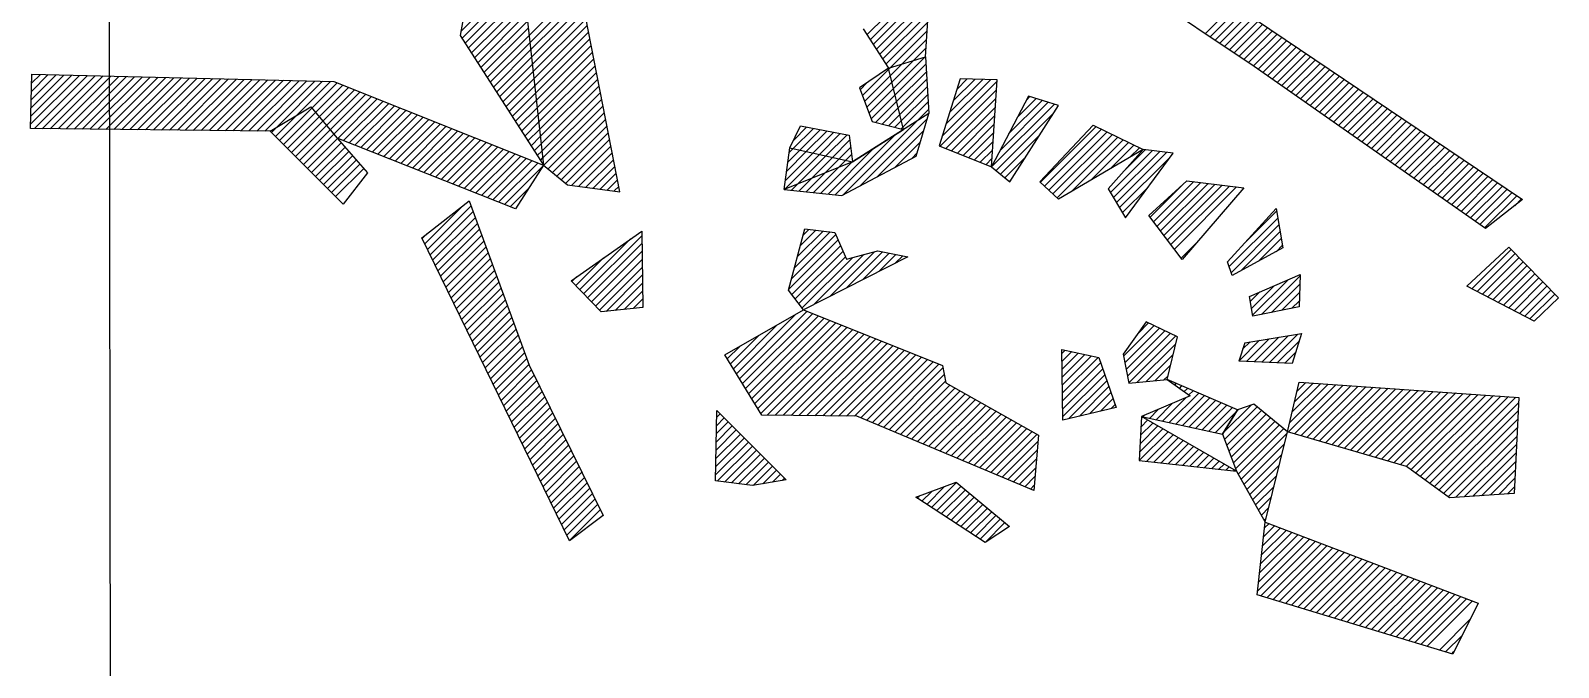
# Model space of a CAD drawing. Header units: metres. Extents: x -1.9 to -0.57, y -19.7 to -15.89.
# Drawn here: x -1.895 to -1.223, y -17.405 to -17.124 of the extents above; entities that cross this region are included whole.
import ezdxf

# ---------------------------------------------------------------- set-up
doc = ezdxf.new("R2010")
doc.units = ezdxf.units.M
doc.header["$LTSCALE"] = 25
doc.header["$MEASUREMENT"] = 0
doc.linetypes.add('STRICHPUNKTX2', pattern=[2, 1, -0.5, 0, -0.5])
doc.layers.get('0').update_dxf_attribs({"linetype": 'CONTINUOUS'})
for name, color, linetype in [('GRABUNGSGRENZE', 3, 'STRICHPUNKTX2'), ('KNOCHEN', 2, 'CONTINUOUS'), ('KNOCHENSCHRAFF', 2, 'CONTINUOUS')]:
    doc.layers.add(name, color=color, linetype=linetype)

# ---------------------------------------------------------------- blocks, each defined once
blk = doc.blocks.new('*X4')
at = {"color": 0}
for p, q in [((-126.084, -1723.792), (-124.353, -1722.06)), ((-125.852, -1723.913), (-124.178, -1722.239)), ((-125.619, -1724.034), (-124.004, -1722.418)), ((-125.386, -1724.154), (-123.829, -1722.597)), ((-125.153, -1724.275), (-123.654, -1722.776)), ((-124.92, -1724.396), (-123.48, -1722.955)), ((-124.688, -1724.517), (-123.305, -1723.134)), ((-124.455, -1724.637), (-123.131, -1723.313)), ((-124.222, -1724.758), (-122.956, -1723.492)), ((-123.989, -1724.879), (-122.782, -1723.671)), ((-123.756, -1725), (-122.607, -1723.85)), ((-123.524, -1725.12), (-122.433, -1724.029)), ((-134.167, -1730.107), (-132.077, -1728.018)), ((-134.111, -1729.697), (-132.408, -1727.995)), ((-134.003, -1729.236), (-132.739, -1727.972)), ((-133.895, -1728.775), (-133.069, -1727.949)), ((-133.894, -1730.187), (-131.747, -1728.04)), ((-133.787, -1728.313), (-133.4, -1727.926)), ((-133.62, -1730.267), (-131.416, -1728.063)), ((-133.347, -1730.347), (-131.086, -1728.086)), ((-133.073, -1730.427), (-130.755, -1728.109)), ((-132.8, -1730.507), (-130.425, -1728.132)), ((-132.526, -1730.587), (-130.094, -1728.155)), ((-132.253, -1730.667), (-129.764, -1728.178)), ((-131.979, -1730.747), (-129.433, -1728.201)), ((-131.705, -1730.827), (-129.102, -1728.224)), ((-131.432, -1730.907), (-128.772, -1728.247)), ((-131.158, -1730.987), (-128.441, -1728.27)), ((-130.885, -1731.067), (-128.111, -1728.293)), ((-130.611, -1731.147), (-127.78, -1728.316)), ((-130.338, -1731.227), (-127.45, -1728.339)), ((-130.064, -1731.307), (-127.119, -1728.362)), ((-129.791, -1731.387), (-126.788, -1728.385)), ((-137.018, -1730.13), (-135.803, -1728.915)), ((-136.969, -1730.435), (-135.531, -1728.996)), ((-129.517, -1731.467), (-126.458, -1728.408)), ((-129.244, -1731.547), (-126.127, -1728.431)), ((-128.97, -1731.627), (-125.797, -1728.454)), ((-128.762, -1731.773), (-125.466, -1728.477)), ((-128.558, -1731.923), (-125.136, -1728.5)), ((-128.354, -1732.072), (-124.805, -1728.523)), ((-128.15, -1732.221), (-124.475, -1728.546)), ((-127.945, -1732.371), (-124.144, -1728.569)), ((-127.741, -1732.52), (-124.018, -1728.797)), ((-136.873, -1730.692), (-135.338, -1729.156)), ((-136.777, -1730.949), (-135.144, -1729.317)), ((-136.681, -1731.207), (-134.951, -1729.477)), ((-136.585, -1731.464), (-134.758, -1729.637)), ((-136.44, -1729.198), (-136.352, -1729.11)), ((-127.537, -1732.669), (-124.037, -1729.169)), ((-127.333, -1732.819), (-124.055, -1729.541)), ((-136.489, -1731.721), (-134.565, -1729.798)), ((-136.374, -1731.96), (-134.371, -1729.958)), ((-136.246, -1732.186), (-134.22, -1730.16)), ((-127.129, -1732.968), (-124.073, -1729.913)), ((-126.798, -1732.991), (-124.092, -1730.285)), ((-136.118, -1732.412), (-134.334, -1730.628)), ((-126.418, -1732.964), (-124.11, -1730.657)), ((-126.037, -1732.938), (-124.128, -1731.028)), ((-135.99, -1732.637), (-134.449, -1731.096)), ((-135.862, -1732.863), (-134.563, -1731.564)), ((-125.657, -1732.911), (-124.147, -1731.4)), ((-135.734, -1733.089), (-134.678, -1732.032)), ((-125.277, -1732.884), (-124.165, -1731.772)), ((-124.896, -1732.857), (-124.183, -1732.144)), ((-135.606, -1733.314), (-134.793, -1732.5)), ((-135.479, -1733.54), (-134.907, -1732.969)), ((-124.516, -1732.831), (-124.202, -1732.516)), ((-135.351, -1733.766), (-135.022, -1733.437)), ((-135.34, -1735.523), (-134.245, -1734.427)), ((-135.295, -1735.124), (-134.501, -1734.33)), ((-135.251, -1734.726), (-134.757, -1734.232)), ((-135.223, -1733.991), (-135.136, -1733.905)), ((-135.206, -1734.328), (-135.012, -1734.134)), ((-135.519, -1737.116), (-133.221, -1734.818)), ((-135.474, -1736.717), (-133.477, -1734.72)), ((-135.429, -1736.319), (-133.733, -1734.623)), ((-135.385, -1735.921), (-133.989, -1734.525)), ((-135.38, -1737.33), (-132.965, -1734.916)), ((-135.109, -1737.413), (-132.71, -1735.014)), ((-134.837, -1737.495), (-132.454, -1735.111)), ((-134.566, -1737.577), (-132.198, -1735.209)), ((-134.295, -1737.659), (-131.942, -1735.307)), ((-134.023, -1737.741), (-131.686, -1735.404)), ((-133.752, -1737.824), (-131.43, -1735.502)), ((-133.481, -1737.906), (-131.174, -1735.6)), ((-133.209, -1737.988), (-130.918, -1735.697)), ((-132.938, -1738.07), (-130.663, -1735.795)), ((-132.667, -1738.153), (-130.407, -1735.893)), ((-132.395, -1738.235), (-130.151, -1735.99)), ((-132.124, -1738.317), (-129.895, -1736.088)), ((-131.853, -1738.399), (-129.639, -1736.186)), ((-131.581, -1738.481), (-129.383, -1736.283)), ((-131.31, -1738.564), (-129.127, -1736.381)), ((-131.039, -1738.646), (-128.871, -1736.479)), ((-130.767, -1738.728), (-128.615, -1736.576)), ((-130.496, -1738.81), (-128.36, -1736.674)), ((-130.225, -1738.892), (-128.104, -1736.772)), ((-129.953, -1738.975), (-127.848, -1736.869)), ((-129.682, -1739.057), (-127.592, -1736.967)), ((-129.411, -1739.139), (-127.336, -1737.065)), ((-129.139, -1739.221), (-127.08, -1737.162)), ((-128.868, -1739.304), (-126.824, -1737.26)), ((-128.597, -1739.386), (-126.568, -1737.358)), ((-128.325, -1739.468), (-126.313, -1737.455)), ((-128.054, -1739.55), (-126.057, -1737.553)), ((-127.511, -1739.715), (-126.159, -1738.362)), ((-127.24, -1739.797), (-126.514, -1739.071)), ((-126.968, -1739.879), (-126.87, -1739.78))]:
    blk.add_line(p, q, dxfattribs=at)
blk = doc.blocks.new('*X5')
at = {"color": 0}
for p, q in [((-167.598, -1712.627), (-165.377, -1710.405)), ((-167.563, -1712.945), (-165.32, -1710.701)), ((-167.528, -1713.263), (-165.262, -1710.997)), ((-167.493, -1713.582), (-165.204, -1711.293)), ((-167.458, -1713.9), (-165.147, -1711.589)), ((-167.423, -1714.219), (-165.089, -1711.885)), ((-167.387, -1714.537), (-165.032, -1712.181)), ((-167.352, -1714.855), (-164.974, -1712.477)), ((-167.317, -1715.174), (-164.916, -1712.773)), ((-167.282, -1715.492), (-164.859, -1713.069)), ((-167.247, -1715.811), (-164.801, -1713.365)), ((-167.212, -1716.129), (-164.744, -1713.661)), ((-167.177, -1716.447), (-164.686, -1713.957)), ((-167.141, -1716.766), (-164.628, -1714.253)), ((-189.544, -1716.541), (-187.388, -1714.385)), ((-189.536, -1716.18), (-187.733, -1714.377)), ((-189.528, -1715.818), (-188.078, -1714.368)), ((-189.52, -1715.456), (-188.424, -1714.36)), ((-189.512, -1715.095), (-188.769, -1714.352)), ((-189.504, -1714.733), (-189.114, -1714.343)), ((-189.496, -1714.371), (-189.459, -1714.335)), ((-189.381, -1716.732), (-187.043, -1714.393)), ((-189.031, -1716.736), (-186.697, -1714.402)), ((-188.682, -1716.739), (-186.352, -1714.41)), ((-188.332, -1716.743), (-186.007, -1714.418)), ((-187.982, -1716.747), (-185.662, -1714.427)), ((-187.632, -1716.751), (-185.317, -1714.435)), ((-187.282, -1716.754), (-184.971, -1714.443)), ((-186.933, -1716.758), (-184.626, -1714.452)), ((-186.583, -1716.762), (-184.281, -1714.46)), ((-186.233, -1716.766), (-183.936, -1714.468)), ((-185.883, -1716.769), (-183.59, -1714.477)), ((-185.534, -1716.773), (-183.245, -1714.485)), ((-185.184, -1716.777), (-182.9, -1714.493)), ((-184.834, -1716.781), (-182.555, -1714.502)), ((-184.484, -1716.785), (-182.209, -1714.51)), ((-184.134, -1716.788), (-181.864, -1714.518)), ((-183.785, -1716.792), (-181.519, -1714.526)), ((-183.435, -1716.796), (-181.174, -1714.535)), ((-183.085, -1716.8), (-180.829, -1714.543)), ((-182.735, -1716.803), (-180.483, -1714.551)), ((-182.385, -1716.807), (-180.138, -1714.56)), ((-182.036, -1716.811), (-179.793, -1714.568)), ((-181.686, -1716.815), (-179.448, -1714.576)), ((-181.336, -1716.819), (-179.102, -1714.585)), ((-180.986, -1716.822), (-178.757, -1714.593)), ((-180.637, -1716.826), (-178.412, -1714.601)), ((-180.287, -1716.83), (-178.067, -1714.61)), ((-179.937, -1716.834), (-177.721, -1714.618)), ((-179.587, -1716.837), (-177.376, -1714.626)), ((-179.237, -1716.841), (-177.031, -1714.635)), ((-178.722, -1716.68), (-176.686, -1714.643)), ((-177.842, -1716.153), (-176.341, -1714.651)), ((-177.165, -1715.83), (-176.048, -1714.712)), ((-177.003, -1716.021), (-175.795, -1714.813)), ((-176.84, -1716.212), (-175.542, -1714.914)), ((-167.106, -1717.084), (-164.571, -1714.549)), ((-167.071, -1717.403), (-164.513, -1714.845)), ((-149.398, -1717.054), (-146.985, -1714.641)), ((-149.238, -1716.54), (-147.274, -1714.576)), ((-149.078, -1716.027), (-147.617, -1714.565)), ((-148.918, -1715.513), (-147.959, -1714.554)), ((-148.758, -1715), (-148.302, -1714.543)), ((-176.678, -1716.403), (-175.29, -1715.015)), ((-176.515, -1716.594), (-175.037, -1715.115)), ((-176.353, -1716.785), (-174.784, -1715.216)), ((-176.191, -1716.976), (-174.531, -1715.317)), ((-176.021, -1717.161), (-174.279, -1715.418)), ((-175.768, -1717.261), (-174.026, -1715.519)), ((-167.036, -1717.721), (-164.456, -1715.141)), ((-167.001, -1718.04), (-164.398, -1715.437)), ((-149.495, -1717.504), (-147.011, -1715.02)), ((-149.242, -1717.605), (-147.037, -1715.4)), ((-146.874, -1717.712), (-144.733, -1715.571)), ((-146.482, -1716.966), (-145.003, -1715.487)), ((-146.09, -1716.22), (-145.273, -1715.404)), ((-145.697, -1715.474), (-145.543, -1715.32)), ((-175.515, -1717.362), (-173.773, -1715.62)), ((-175.262, -1717.462), (-173.521, -1715.72)), ((-175.009, -1717.563), (-173.268, -1715.821)), ((-174.756, -1717.663), (-173.015, -1715.922)), ((-174.503, -1717.764), (-172.762, -1716.023)), ((-174.25, -1717.864), (-172.51, -1716.124)), ((-173.997, -1717.965), (-172.257, -1716.225)), ((-166.954, -1718.347), (-164.34, -1715.733)), ((-166.759, -1718.505), (-164.283, -1716.029)), ((-148.99, -1717.707), (-147.062, -1715.779)), ((-148.738, -1717.808), (-147.088, -1716.158)), ((-147.228, -1718.419), (-144.463, -1715.654)), ((-147.033, -1718.578), (-144.485, -1716.03)), ((-173.744, -1718.065), (-172.004, -1716.326)), ((-173.491, -1718.166), (-171.752, -1716.426)), ((-173.238, -1718.267), (-171.499, -1716.527)), ((-172.985, -1718.367), (-171.246, -1716.628)), ((-172.732, -1718.468), (-170.994, -1716.729)), ((-172.479, -1718.568), (-170.741, -1716.83)), ((-172.226, -1718.669), (-170.488, -1716.931)), ((-166.564, -1718.663), (-164.225, -1716.325)), ((-166.369, -1718.822), (-164.168, -1716.621)), ((-166.174, -1718.98), (-164.11, -1716.917)), ((-148.486, -1717.909), (-147.114, -1716.537)), ((-148.233, -1718.01), (-147.14, -1716.917)), ((-145.077, -1719.096), (-142.623, -1716.642)), ((-144.894, -1719.268), (-142.385, -1716.759)), ((-144.712, -1719.439), (-142.148, -1716.875)), ((-171.973, -1718.769), (-170.235, -1717.032)), ((-171.72, -1718.87), (-169.983, -1717.132)), ((-171.467, -1718.97), (-169.73, -1717.233)), ((-171.214, -1719.071), (-169.477, -1717.334)), ((-170.961, -1719.171), (-169.225, -1717.435)), ((-170.708, -1719.272), (-168.972, -1717.536)), ((-165.978, -1719.139), (-164.052, -1717.213)), ((-165.714, -1719.228), (-163.995, -1717.508)), ((-147.981, -1718.112), (-147.165, -1717.296)), ((-146.838, -1718.737), (-145.108, -1717.006)), ((-144.53, -1719.61), (-141.911, -1716.991)), ((-144.347, -1719.781), (-141.673, -1717.107)), ((-143.718, -1719.506), (-141.436, -1717.223)), ((-142.861, -1719.002), (-141.199, -1717.34)), ((-142.004, -1718.499), (-140.961, -1717.456)), ((-141.147, -1717.995), (-140.724, -1717.572)), ((-170.455, -1719.373), (-168.719, -1717.637)), ((-170.202, -1719.473), (-168.467, -1717.738)), ((-169.949, -1719.574), (-168.214, -1717.838)), ((-169.696, -1719.674), (-167.961, -1717.939)), ((-169.443, -1719.775), (-167.708, -1718.04)), ((-169.19, -1719.875), (-167.456, -1718.141)), ((-168.937, -1719.976), (-167.203, -1718.242)), ((-165.403, -1719.27), (-163.937, -1717.804)), ((-165.091, -1719.312), (-163.88, -1718.1)), ((-147.729, -1718.213), (-147.191, -1717.675)), ((-147.476, -1718.314), (-147.217, -1718.054)), ((-146.643, -1718.895), (-145.731, -1717.983)), ((-141.994, -1719.549), (-140.145, -1717.7)), ((-141.862, -1719.77), (-139.828, -1717.737)), ((-141.729, -1719.991), (-139.512, -1717.774)), ((-141.597, -1720.213), (-139.366, -1717.982)), ((-141.421, -1718.623), (-140.462, -1717.663)), ((-168.684, -1720.076), (-167.011, -1718.403)), ((-164.78, -1719.354), (-163.822, -1718.396)), ((-164.468, -1719.396), (-163.765, -1718.692)), ((-146.448, -1719.054), (-146.354, -1718.959)), ((-168.431, -1720.177), (-167.621, -1719.367)), ((-164.156, -1719.438), (-163.707, -1718.988)), ((-163.845, -1719.48), (-163.649, -1719.284)), ((-141.464, -1720.434), (-140.341, -1719.311)), ((-140.251, -1720.635), (-138.839, -1719.222)), ((-140.099, -1720.836), (-138.33, -1719.067)), ((-139.946, -1721.036), (-138.015, -1719.106)), ((-139.793, -1721.237), (-137.7, -1719.144)), ((-139.64, -1721.438), (-137.386, -1719.183)), ((-139.487, -1721.639), (-137.071, -1719.222)), ((-139.334, -1721.839), (-136.756, -1719.261)), ((-139.182, -1722.04), (-136.442, -1719.3)), ((-172.191, -1721.815), (-170.482, -1720.107)), ((-172.075, -1722.053), (-170.153, -1720.131)), ((-171.959, -1722.291), (-170.058, -1720.39)), ((-171.843, -1722.528), (-169.963, -1720.649)), ((-171.727, -1722.766), (-169.869, -1720.908)), ((-141.332, -1720.655), (-141.316, -1720.639)), ((-136.775, -1722.816), (-134.63, -1720.671)), ((-136.687, -1723.081), (-134.578, -1720.972)), ((-136.127, -1721.814), (-134.683, -1720.37)), ((-172.306, -1721.577), (-172.08, -1721.351)), ((-171.611, -1723.004), (-169.774, -1721.167)), ((-171.496, -1723.241), (-169.68, -1721.426)), ((-136.251, -1722.999), (-134.525, -1721.273)), ((-135.476, -1722.577), (-134.472, -1721.573)), ((-171.38, -1723.479), (-169.585, -1721.685)), ((-171.264, -1723.717), (-169.491, -1721.944)), ((-171.148, -1723.955), (-169.396, -1722.203)), ((-138.876, -1722.442), (-138.26, -1721.826)), ((-134.701, -1722.155), (-134.42, -1721.874)), ((-171.032, -1724.192), (-169.302, -1722.462)), ((-170.917, -1724.43), (-169.207, -1722.721)), ((-170.801, -1724.668), (-169.113, -1722.98)), ((-170.685, -1724.906), (-169.018, -1723.239)), ((-170.569, -1725.143), (-168.924, -1723.498)), ((-135.788, -1724.656), (-134.794, -1723.663)), ((-135.735, -1724.957), (-134.174, -1723.396)), ((-135.345, -1724.921), (-133.638, -1723.214)), ((-134.904, -1724.834), (-133.651, -1723.581)), ((-170.453, -1725.381), (-168.829, -1723.757)), ((-170.338, -1725.619), (-168.735, -1724.016)), ((-170.222, -1725.857), (-168.64, -1724.275)), ((-135.84, -1724.356), (-135.415, -1723.931)), ((-134.463, -1724.746), (-133.665, -1723.948)), ((-134.021, -1724.658), (-133.678, -1724.315)), ((-170.106, -1726.094), (-168.546, -1724.534)), ((-169.99, -1726.332), (-168.451, -1724.793)), ((-158.465, -1727.535), (-155.844, -1724.913)), ((-158.33, -1727.754), (-155.357, -1724.78)), ((-158.196, -1727.973), (-155.104, -1724.881)), ((-158.061, -1728.192), (-154.852, -1724.983)), ((-169.874, -1726.57), (-168.357, -1725.052)), ((-169.758, -1726.808), (-168.262, -1725.311)), ((-169.643, -1727.045), (-168.168, -1725.57)), ((-158.599, -1727.316), (-156.67, -1725.386)), ((-157.927, -1728.411), (-154.6, -1725.084)), ((-157.792, -1728.63), (-154.347, -1725.185)), ((-157.658, -1728.849), (-154.095, -1725.286)), ((-157.523, -1729.068), (-153.843, -1725.388)), ((-157.389, -1729.287), (-153.591, -1725.489)), ((-157.108, -1729.36), (-153.338, -1725.59)), ((-156.759, -1729.365), (-153.086, -1725.691)), ((-169.527, -1727.283), (-168.073, -1725.829)), ((-169.411, -1727.521), (-167.978, -1726.088)), ((-169.295, -1727.759), (-167.884, -1726.347)), ((-158.868, -1726.877), (-158.322, -1726.331)), ((-158.734, -1727.097), (-157.496, -1725.859)), ((-156.41, -1729.369), (-152.834, -1725.793)), ((-156.061, -1729.374), (-152.581, -1725.894)), ((-155.713, -1729.379), (-152.329, -1725.995)), ((-155.364, -1729.383), (-152.077, -1726.096)), ((-155.015, -1729.388), (-151.824, -1726.198)), ((-154.666, -1729.393), (-151.572, -1726.299)), ((-136.339, -1726.975), (-135.426, -1726.062)), ((-136.177, -1726.46), (-135.848, -1726.131)), ((-136.009, -1727), (-135.004, -1725.994)), ((-135.671, -1727.015), (-134.582, -1725.926)), ((-135.332, -1727.03), (-134.16, -1725.857)), ((-134.994, -1727.045), (-133.738, -1725.789)), ((-134.655, -1727.06), (-133.689, -1726.094)), ((-169.179, -1727.996), (-167.789, -1726.606)), ((-169.064, -1728.234), (-167.695, -1726.865)), ((-154.317, -1729.397), (-151.32, -1726.4)), ((-153.968, -1729.402), (-151.067, -1726.501)), ((-153.619, -1729.407), (-150.815, -1726.603)), ((-153.27, -1729.411), (-150.563, -1726.704)), ((-152.991, -1729.486), (-150.311, -1726.805)), ((-152.742, -1729.59), (-150.058, -1726.906)), ((-152.493, -1729.695), (-149.806, -1727.008)), ((-134.317, -1727.075), (-133.847, -1726.606)), ((-168.948, -1728.472), (-167.6, -1727.124)), ((-168.832, -1728.709), (-167.486, -1727.364)), ((-168.716, -1728.947), (-167.37, -1727.601)), ((-152.244, -1729.8), (-149.554, -1727.109)), ((-151.995, -1729.904), (-149.371, -1727.279)), ((-151.746, -1730.009), (-149.312, -1727.574)), ((-168.6, -1729.185), (-167.254, -1727.838)), ((-168.484, -1729.423), (-167.137, -1728.075)), ((-168.369, -1729.66), (-167.021, -1728.313)), ((-151.497, -1730.113), (-149.253, -1727.869)), ((-151.248, -1730.218), (-149.067, -1728.036)), ((-150.999, -1730.322), (-148.841, -1728.164)), ((-150.75, -1730.427), (-148.615, -1728.291)), ((-168.253, -1729.898), (-166.904, -1728.55)), ((-168.137, -1730.136), (-166.788, -1728.787)), ((-168.021, -1730.374), (-166.671, -1729.024)), ((-150.501, -1730.531), (-148.389, -1728.419)), ((-150.252, -1730.636), (-148.162, -1728.546)), ((-150.003, -1730.74), (-147.936, -1728.674)), ((-149.754, -1730.845), (-147.71, -1728.801)), ((-149.505, -1730.949), (-147.484, -1728.929)), ((-149.256, -1731.054), (-147.258, -1729.056)), ((-167.905, -1730.611), (-166.555, -1729.261)), ((-167.79, -1730.849), (-166.439, -1729.498)), ((-167.674, -1731.087), (-166.322, -1729.735)), ((-149.007, -1731.158), (-147.032, -1729.184)), ((-148.758, -1731.263), (-146.806, -1729.311)), ((-148.509, -1731.367), (-146.58, -1729.439)), ((-148.26, -1731.472), (-146.354, -1729.566)), ((-148.01, -1731.576), (-146.128, -1729.694)), ((-167.558, -1731.325), (-166.206, -1729.972)), ((-167.442, -1731.562), (-166.089, -1730.21)), ((-147.761, -1731.681), (-145.902, -1729.821)), ((-147.512, -1731.785), (-145.676, -1729.949)), ((-147.263, -1731.89), (-145.45, -1730.076)), ((-147.014, -1731.994), (-145.224, -1730.204)), ((-167.326, -1731.8), (-165.973, -1730.447)), ((-167.21, -1732.038), (-165.857, -1730.684)), ((-167.095, -1732.276), (-165.74, -1730.921)), ((-146.765, -1732.099), (-145.188, -1730.521)), ((-146.516, -1732.203), (-145.221, -1730.908)), ((-166.979, -1732.513), (-165.624, -1731.158)), ((-166.863, -1732.751), (-165.507, -1731.395)), ((-166.747, -1732.989), (-165.391, -1731.632)), ((-146.267, -1732.308), (-145.253, -1731.294)), ((-146.018, -1732.412), (-145.286, -1731.68)), ((-166.631, -1733.226), (-165.275, -1731.87)), ((-166.516, -1733.464), (-165.158, -1732.107)), ((-166.4, -1733.702), (-165.042, -1732.344)), ((-145.769, -1732.517), (-145.319, -1732.066)), ((-166.284, -1733.94), (-164.925, -1732.581)), ((-166.168, -1734.177), (-164.809, -1732.818)), ((-166.052, -1734.415), (-164.692, -1733.055)), ((-145.52, -1732.621), (-145.351, -1732.452)), ((-165.936, -1734.653), (-164.576, -1733.292)), ((-165.821, -1734.891), (-164.46, -1733.53)), ((-164.441, -1733.864), (-164.343, -1733.767))]:
    blk.add_line(p, q, dxfattribs=at)
blk = doc.blocks.new('*X6')
at = {"color": 0}
for p, q in [((-137.815, -1712.542), (-136.55, -1711.277)), ((-137.604, -1712.684), (-136.339, -1711.42)), ((-137.392, -1712.826), (-136.128, -1711.562)), ((-137.181, -1712.968), (-135.917, -1711.705)), ((-136.969, -1713.11), (-135.706, -1711.847)), ((-136.758, -1713.252), (-135.495, -1711.99)), ((-136.546, -1713.394), (-135.284, -1712.132)), ((-136.335, -1713.536), (-135.073, -1712.275)), ((-136.123, -1713.679), (-134.862, -1712.418)), ((-135.912, -1713.821), (-134.651, -1712.56)), ((-135.7, -1713.963), (-134.44, -1712.703)), ((-135.492, -1714.108), (-134.229, -1712.845)), ((-135.284, -1714.254), (-134.018, -1712.988)), ((-135.076, -1714.399), (-133.807, -1713.13)), ((-134.869, -1714.545), (-133.596, -1713.273)), ((-134.661, -1714.691), (-133.385, -1713.415)), ((-134.453, -1714.837), (-133.174, -1713.558)), ((-134.245, -1714.983), (-132.963, -1713.701)), ((-134.038, -1715.128), (-132.752, -1713.843)), ((-133.83, -1715.274), (-132.541, -1713.986)), ((-133.622, -1715.42), (-132.33, -1714.128)), ((-133.414, -1715.566), (-132.119, -1714.271)), ((-133.206, -1715.711), (-131.908, -1714.413)), ((-132.999, -1715.857), (-131.697, -1714.556)), ((-132.791, -1716.003), (-131.487, -1714.699)), ((-132.583, -1716.149), (-131.276, -1714.841)), ((-132.375, -1716.295), (-131.065, -1714.984)), ((-132.168, -1716.44), (-130.854, -1715.126)), ((-131.96, -1716.586), (-130.643, -1715.269)), ((-131.752, -1716.732), (-130.432, -1715.411)), ((-131.544, -1716.878), (-130.221, -1715.554)), ((-131.337, -1717.024), (-130.01, -1715.697)), ((-131.129, -1717.169), (-129.799, -1715.839)), ((-130.921, -1717.315), (-129.588, -1715.982)), ((-130.713, -1717.461), (-129.377, -1716.124)), ((-130.505, -1717.607), (-129.166, -1716.267)), ((-130.298, -1717.752), (-128.955, -1716.409)), ((-130.09, -1717.898), (-128.744, -1716.552)), ((-129.882, -1718.044), (-128.533, -1716.695)), ((-129.674, -1718.19), (-128.322, -1716.837)), ((-129.467, -1718.336), (-128.111, -1716.98)), ((-129.259, -1718.481), (-127.9, -1717.122)), ((-129.051, -1718.627), (-127.689, -1717.265)), ((-128.843, -1718.773), (-127.478, -1717.407)), ((-128.636, -1718.919), (-127.267, -1717.55)), ((-128.428, -1719.064), (-127.056, -1717.692)), ((-128.22, -1719.21), (-126.845, -1717.835)), ((-128.012, -1719.356), (-126.634, -1717.978)), ((-127.804, -1719.502), (-126.423, -1718.12)), ((-127.597, -1719.648), (-126.212, -1718.263)), ((-127.389, -1719.793), (-126.001, -1718.405)), ((-127.181, -1719.939), (-125.79, -1718.548)), ((-126.973, -1720.085), (-125.579, -1718.69)), ((-126.766, -1720.231), (-125.368, -1718.833)), ((-126.558, -1720.377), (-125.157, -1718.976)), ((-126.35, -1720.522), (-124.946, -1719.118)), ((-126.142, -1720.668), (-124.735, -1719.261)), ((-125.935, -1720.814), (-124.524, -1719.403)), ((-125.727, -1720.96), (-124.313, -1719.546)), ((-125.519, -1721.105), (-124.102, -1719.688)), ((-124.196, -1720.136), (-123.891, -1719.831))]:
    blk.add_line(p, q, dxfattribs=at)
blk = doc.blocks.new('*X7')
at = {"color": 0}
for p, q in [((-152.722, -1712.6), (-150, -1709.877)), ((-152.583, -1712.815), (-149.956, -1710.187)), ((-152.445, -1713.029), (-149.945, -1710.53)), ((-152.306, -1713.244), (-149.969, -1710.908)), ((-152.167, -1713.459), (-149.994, -1711.286)), ((-152.029, -1713.674), (-150.018, -1711.664)), ((-151.89, -1713.889), (-150.043, -1712.041)), ((-151.694, -1714.046), (-150.067, -1712.419)), ((-151.18, -1713.886), (-150.091, -1712.797)), ((-151.554, -1714.967), (-150.154, -1713.567)), ((-150.667, -1713.726), (-150.116, -1713.175)), ((-150.154, -1713.567), (-150.14, -1713.553)), ((-152.921, -1715.273), (-151.762, -1714.114)), ((-151.762, -1714.114), (-151.694, -1714.046)), ((-151.693, -1714.399), (-151.18, -1713.886)), ((-151.623, -1714.683), (-150.667, -1713.726)), ((-151.485, -1715.251), (-150.121, -1713.888)), ((-151.415, -1715.535), (-150.101, -1714.222)), ((-153.018, -1715.016), (-152.703, -1714.701)), ((-152.824, -1715.53), (-151.693, -1714.399)), ((-152.727, -1715.786), (-151.623, -1714.683)), ((-151.346, -1715.82), (-150.081, -1714.555)), ((-151.276, -1716.104), (-150.061, -1714.889)), ((-152.63, -1716.043), (-151.554, -1714.967)), ((-152.533, -1716.299), (-151.485, -1715.251)), ((-152.335, -1716.455), (-151.415, -1715.535)), ((-151.207, -1716.388), (-150.041, -1715.222)), ((-151.138, -1716.672), (-150.021, -1715.556)), ((-152.054, -1716.528), (-151.346, -1715.82)), ((-151.774, -1716.601), (-151.276, -1716.104)), ((-150.489, -1716.377), (-150.001, -1715.889)), ((-155.969, -1717.614), (-155.079, -1716.724)), ((-155.945, -1717.237), (-155.376, -1716.668)), ((-155.68, -1717.679), (-154.782, -1716.781)), ((-155.391, -1717.744), (-154.486, -1716.838)), ((-155.102, -1717.808), (-154.189, -1716.895)), ((-154.813, -1717.873), (-153.892, -1716.952)), ((-153.753, -1719.641), (-150.489, -1716.377)), ((-153.002, -1719.243), (-150.064, -1716.305)), ((-152.25, -1718.845), (-150.214, -1716.809)), ((-151.493, -1716.674), (-151.207, -1716.388)), ((-151.213, -1716.747), (-151.138, -1716.672)), ((-156.138, -1717.783), (-155.969, -1717.614)), ((-154.524, -1717.937), (-153.596, -1717.009)), ((-154.433, -1719.613), (-152.425, -1717.606)), ((-154.235, -1718.002), (-153.48, -1717.247)), ((-154.112, -1719.646), (-151.457, -1716.991)), ((-153.946, -1718.066), (-153.44, -1717.56)), ((-151.498, -1718.446), (-150.365, -1717.313)), ((-156.353, -1719.412), (-154.813, -1717.873)), ((-156.31, -1719.016), (-155.102, -1717.808)), ((-156.253, -1718.605), (-155.391, -1717.744)), ((-156.195, -1718.194), (-155.68, -1717.679)), ((-155.758, -1719.171), (-154.524, -1717.937)), ((-155.163, -1718.93), (-154.235, -1718.002)), ((-154.754, -1719.581), (-153.379, -1718.207)), ((-154.569, -1718.689), (-153.946, -1718.066)), ((-153.974, -1718.448), (-153.657, -1718.131)), ((-153.657, -1718.131), (-153.4, -1717.873)), ((-153.379, -1718.207), (-153.368, -1718.195)), ((-153.368, -1718.195), (-153.359, -1718.186)), ((-150.746, -1718.048), (-150.515, -1717.817)), ((-155.717, -1719.484), (-155.163, -1718.93)), ((-155.396, -1719.516), (-154.569, -1718.689)), ((-155.075, -1719.549), (-153.974, -1718.448)), ((-156.359, -1719.419), (-156.353, -1719.412)), ((-156.038, -1719.451), (-155.758, -1719.171)), ((-156.157, -1723.813), (-153.982, -1721.638)), ((-156.029, -1723.331), (-154.089, -1721.391)), ((-155.901, -1722.85), (-154.334, -1721.282)), ((-155.774, -1722.369), (-154.65, -1721.245)), ((-155.646, -1721.888), (-154.967, -1721.208)), ((-155.518, -1721.406), (-155.284, -1721.172)), ((-156.027, -1724.037), (-153.875, -1721.884)), ((-155.874, -1724.237), (-153.768, -1722.131)), ((-155.079, -1724.503), (-152.861, -1722.284)), ((-154.358, -1724.135), (-152.384, -1722.161)), ((-153.637, -1723.768), (-152.034, -1722.164)), ((-152.916, -1723.4), (-151.737, -1722.222)), ((-152.195, -1723.033), (-151.441, -1722.279)), ((-151.474, -1722.665), (-151.145, -1722.336)), ((-155.721, -1724.438), (-153.661, -1722.378)), ((-155.568, -1724.638), (-153.337, -1722.407)), ((-141.422, -1726.756), (-140.078, -1725.411)), ((-141.364, -1727.051), (-139.839, -1725.526)), ((-141.305, -1727.346), (-139.601, -1725.641)), ((-140.797, -1725.777), (-140.316, -1725.296)), ((-141.246, -1727.641), (-139.362, -1725.757)), ((-141.188, -1727.935), (-139.124, -1725.872)), ((-140.813, -1727.914), (-139.117, -1726.218)), ((-144.138, -1726.643), (-143.994, -1726.498)), ((-144.132, -1726.991), (-143.704, -1726.562)), ((-144.127, -1727.339), (-143.414, -1726.626)), ((-144.122, -1727.687), (-143.124, -1726.69)), ((-144.116, -1728.036), (-142.834, -1726.753)), ((-144.111, -1728.384), (-142.544, -1726.817)), ((-140.425, -1727.88), (-139.232, -1726.686)), ((-144.106, -1728.732), (-142.429, -1727.056)), ((-144.1, -1729.08), (-142.338, -1727.318)), ((-144.095, -1729.428), (-142.247, -1727.58)), ((-140.036, -1727.845), (-139.346, -1727.154)), ((-139.648, -1727.81), (-139.46, -1727.622)), ((-143.825, -1729.512), (-142.156, -1727.843)), ((-143.361, -1729.402), (-142.065, -1728.105)), ((-142.897, -1729.291), (-141.973, -1728.367)), ((-139.406, -1729.69), (-138.109, -1728.393)), ((-139.373, -1727.888), (-139.348, -1727.863)), ((-139.165, -1728.034), (-139.1, -1727.969)), ((-138.957, -1728.18), (-138.852, -1728.075)), ((-138.749, -1728.326), (-138.605, -1728.181)), ((-138.542, -1728.471), (-138.357, -1728.287)), ((-142.433, -1729.181), (-141.882, -1728.63)), ((-141.969, -1729.07), (-141.791, -1728.892)), ((-139.988, -1729.564), (-139.272, -1728.848)), ((-139.697, -1729.627), (-138.655, -1728.584)), ((-139.116, -1729.752), (-137.862, -1728.498)), ((-138.825, -1729.815), (-137.614, -1728.604)), ((-138.534, -1729.878), (-137.366, -1728.71)), ((-138.243, -1729.94), (-137.119, -1728.816)), ((-137.952, -1730.003), (-136.871, -1728.922)), ((-137.661, -1730.066), (-136.623, -1729.028)), ((-140.67, -1730.246), (-140.134, -1729.71)), ((-140.65, -1729.873), (-140.358, -1729.581)), ((-140.63, -1729.499), (-140.583, -1729.452)), ((-140.57, -1729.439), (-140.507, -1729.376)), ((-140.279, -1729.502), (-139.889, -1729.112)), ((-137.37, -1730.128), (-136.44, -1729.198)), ((-140.727, -1731.364), (-139.46, -1730.097)), ((-140.711, -1730.994), (-139.685, -1729.968)), ((-140.69, -1730.62), (-139.909, -1729.839)), ((-140.408, -1731.399), (-139.236, -1730.226)), ((-140.089, -1731.433), (-139.011, -1730.355)), ((-137.079, -1730.191), (-137.018, -1730.13)), ((-139.77, -1731.468), (-138.787, -1730.484)), ((-139.451, -1731.502), (-138.562, -1730.613)), ((-139.132, -1731.537), (-138.338, -1730.742)), ((-138.813, -1731.571), (-138.113, -1730.871)), ((-138.494, -1731.606), (-137.888, -1731)), ((-138.175, -1731.64), (-137.664, -1731.129)), ((-137.856, -1731.675), (-137.439, -1731.258)), ((-137.537, -1731.709), (-137.215, -1731.387)), ((-137.218, -1731.744), (-136.99, -1731.516)), ((-136.899, -1731.778), (-136.766, -1731.645)), ((-136.58, -1731.813), (-136.541, -1731.774))]:
    blk.add_line(p, q, dxfattribs=at)
blk = doc.blocks.new('*X8')
at = {"color": 0}
for p, q in [((-170.601, -1712.447), (-167.915, -1709.761)), ((-170.55, -1712.75), (-167.879, -1710.079)), ((-170.412, -1712.965), (-167.844, -1710.398)), ((-170.274, -1713.181), (-167.809, -1710.716)), ((-170.136, -1713.396), (-167.774, -1711.035)), ((-169.997, -1713.612), (-167.739, -1711.353)), ((-169.859, -1713.827), (-167.704, -1711.671)), ((-169.721, -1714.042), (-167.669, -1711.99)), ((-169.583, -1714.258), (-167.633, -1712.308)), ((-169.445, -1714.473), (-167.598, -1712.627)), ((-169.307, -1714.689), (-167.563, -1712.945)), ((-169.169, -1714.904), (-167.528, -1713.263)), ((-169.03, -1715.119), (-167.493, -1713.582)), ((-168.892, -1715.335), (-167.458, -1713.9)), ((-168.754, -1715.55), (-167.423, -1714.219)), ((-168.616, -1715.766), (-167.387, -1714.537)), ((-168.478, -1715.981), (-167.352, -1714.855)), ((-168.34, -1716.197), (-167.317, -1715.174)), ((-168.202, -1716.412), (-167.282, -1715.492)), ((-168.064, -1716.627), (-167.247, -1715.811)), ((-167.925, -1716.843), (-167.212, -1716.129)), ((-167.787, -1717.058), (-167.177, -1716.447)), ((-167.649, -1717.274), (-167.141, -1716.766)), ((-167.511, -1717.489), (-167.106, -1717.084)), ((-167.373, -1717.704), (-167.071, -1717.403)), ((-167.235, -1717.92), (-167.036, -1717.721)), ((-167.097, -1718.135), (-167.001, -1718.04)), ((-165.369, -1723.832), (-163.124, -1721.588)), ((-165.195, -1724.012), (-162.636, -1721.452)), ((-165.022, -1724.193), (-162.631, -1721.801)), ((-164.849, -1724.373), (-162.626, -1722.15)), ((-165.542, -1723.652), (-164.316, -1722.425)), ((-164.676, -1724.553), (-162.621, -1722.498)), ((-164.502, -1724.733), (-162.616, -1722.847)), ((-165.715, -1723.471), (-165.507, -1723.263)), ((-164.203, -1724.788), (-162.611, -1723.196)), ((-163.806, -1724.744), (-162.606, -1723.544)), ((-163.408, -1724.7), (-162.601, -1723.893)), ((-163.011, -1724.657), (-162.596, -1724.242)), ((-162.614, -1724.613), (-162.592, -1724.59)), ((-159.352, -1730.19), (-158.824, -1729.662)), ((-159.346, -1729.83), (-159.001, -1729.485)), ((-159.34, -1729.47), (-159.177, -1729.308)), ((-159.377, -1731.629), (-158.118, -1730.37)), ((-159.371, -1731.269), (-158.294, -1730.193)), ((-159.365, -1730.91), (-158.471, -1730.016)), ((-159.358, -1730.55), (-158.648, -1729.839)), ((-159.384, -1731.989), (-157.941, -1730.547)), ((-159.311, -1732.27), (-157.765, -1730.724)), ((-158.997, -1732.31), (-157.588, -1730.901)), ((-158.683, -1732.349), (-157.411, -1731.078)), ((-158.369, -1732.389), (-157.235, -1731.255)), ((-158.055, -1732.428), (-157.058, -1731.432)), ((-157.735, -1732.462), (-156.882, -1731.609)), ((-157.309, -1732.389), (-156.705, -1731.786)), ((-156.882, -1732.316), (-156.529, -1731.962)), ((-156.456, -1732.243), (-156.352, -1732.139)), ((-149.873, -1733.438), (-148.77, -1732.336)), ((-150.515, -1733.02), (-150.425, -1732.93)), ((-150.301, -1733.159), (-149.864, -1732.722)), ((-150.087, -1733.299), (-149.302, -1732.514)), ((-149.659, -1733.578), (-148.577, -1732.496)), ((-149.445, -1733.717), (-148.383, -1732.656)), ((-149.231, -1733.857), (-148.19, -1732.816)), ((-149.017, -1733.996), (-147.997, -1732.976)), ((-148.802, -1734.136), (-147.803, -1733.137)), ((-148.588, -1734.275), (-147.61, -1733.297)), ((-148.374, -1734.415), (-147.416, -1733.457)), ((-148.16, -1734.554), (-147.223, -1733.617)), ((-147.946, -1734.694), (-147.03, -1733.777)), ((-147.732, -1734.833), (-146.836, -1733.937)), ((-147.518, -1734.973), (-146.643, -1734.097)), ((-146.478, -1734.286), (-146.449, -1734.258))]:
    blk.add_line(p, q, dxfattribs=at)
blk = doc.blocks.new('*X9')
at = {"color": 0}
for p, q in [((-178.765, -1717.076), (-177.842, -1716.153)), ((-178.588, -1717.253), (-177.165, -1715.83)), ((-178.412, -1717.43), (-177.003, -1716.021)), ((-178.235, -1717.607), (-176.84, -1716.212)), ((-178.942, -1716.899), (-178.722, -1716.68)), ((-178.059, -1717.784), (-176.678, -1716.403)), ((-177.882, -1717.961), (-176.515, -1716.594)), ((-177.706, -1718.138), (-176.353, -1716.785)), ((-177.529, -1718.315), (-176.191, -1716.976)), ((-177.352, -1718.492), (-176.028, -1717.167)), ((-177.176, -1718.669), (-175.864, -1717.357)), ((-176.999, -1718.846), (-175.7, -1717.546)), ((-176.823, -1719.023), (-175.536, -1717.736)), ((-176.646, -1719.2), (-175.372, -1717.926)), ((-176.47, -1719.377), (-175.208, -1718.115)), ((-176.293, -1719.553), (-175.044, -1718.305)), ((-176.116, -1719.73), (-174.88, -1718.494))]:
    blk.add_line(p, q, dxfattribs=at)

msp = doc.modelspace()

# ---------------------------------------------------------------- linework, layer by layer
at = {"layer": 'GRABUNGSGRENZE'}
msp.add_lwpolyline([(-1.86297, -15.89958), (-1.85652, -19.7003)], dxfattribs=at)
at = {"layer": 'KNOCHEN'}
for points in [[(-1.65899, -17.19203), (-1.63605, -17.19512), (-1.6548, -17.09875), (-1.65932, -17.03707), (-1.66182, -16.9917), (-1.6618, -16.96978), (-1.67861, -16.96262), (-1.69186, -16.96312), (-1.68833, -16.9932), (-1.68532, -17.04163), (-1.66968, -17.18336), (-1.66968, -17.18336), (-1.65899, -17.19203)], [(-1.52892, -17.12336), (-1.51773, -17.14071), (-1.50141, -17.13563), (-1.49933, -17.10352), (-1.50389, -17.07089)], [(-1.69811, -17.07984), (-1.70632, -17.12622), (-1.66968, -17.18336)], [(-1.40758, -17.10566), (-1.37598, -17.10569), (-1.23845, -17.19862), (-1.25477, -17.21135), (-1.35664, -17.13987), (-1.40758, -17.10566)], [(-1.56366, -17.19418), (-1.5611, -17.17583), (-1.53358, -17.18198), (-1.51113, -17.16773), (-1.51773, -17.14071), (-1.50141, -17.13563), (-1.49991, -17.16061), (-1.53358, -17.18198), (-1.56366, -17.19418)], [(-1.51773, -17.14071), (-1.53048, -17.14936), (-1.52489, -17.16415), (-1.51113, -17.16773)], [(-1.78997, -17.16844), (-1.89548, -17.1673), (-1.89495, -17.14334), (-1.7619, -17.14655), (-1.66968, -17.18336), (-1.68194, -17.20271), (-1.7604, -17.17153)], [(-1.47241, -17.18409), (-1.46982, -17.14586), (-1.48613, -17.14533), (-1.49534, -17.17489), (-1.47241, -17.18409)], [(-1.46426, -17.19072), (-1.44281, -17.1571), (-1.45606, -17.15301), (-1.47241, -17.18409), (-1.46426, -17.19072)], [(-1.78997, -17.16844), (-1.77211, -17.15775), (-1.7604, -17.17153), (-1.74717, -17.18684), (-1.75789, -17.20059), (-1.78997, -17.16844)], [(-1.56366, -17.19418), (-1.53818, -17.19676), (-1.50554, -17.17946), (-1.49991, -17.16061)], [(-1.5611, -17.17583), (-1.5565, -17.16615), (-1.53509, -17.17025), (-1.53358, -17.18198)], [(-1.45101, -17.19074), (-1.42753, -17.16579), (-1.40562, -17.17651), (-1.44286, -17.19839), (-1.45101, -17.19074)], [(-1.39237, -17.17806), (-1.40562, -17.17651), (-1.42093, -17.19383), (-1.4133, -17.20658), (-1.39237, -17.17806)], [(-1.38834, -17.22496), (-1.40311, -17.20557), (-1.38627, -17.1903), (-1.36129, -17.19339), (-1.38834, -17.22496)], [(-1.72324, -17.21541), (-1.70232, -17.19912), (-1.6759, -17.27154), (-1.64335, -17.33784), (-1.65814, -17.34904), (-1.72324, -17.21541)], [(-1.36643, -17.23212), (-1.36847, -17.226), (-1.34703, -17.20258), (-1.34399, -17.21991), (-1.36643, -17.23212)], [(-1.6575, -17.23434), (-1.62638, -17.21246), (-1.62591, -17.2461), (-1.64427, -17.24812), (-1.6575, -17.23434)], [(-1.56168, -17.23853), (-1.55451, -17.21152), (-1.54126, -17.21306), (-1.53617, -17.22479), (-1.52241, -17.22124), (-1.50915, -17.22381), (-1.55506, -17.2472), (-1.56168, -17.23853)], [(-1.26296, -17.23683), (-1.24459, -17.21951), (-1.22269, -17.24197), (-1.23341, -17.25215), (-1.26296, -17.23683)], [(-1.35728, -17.24997), (-1.3588, -17.24131), (-1.33636, -17.23165), (-1.33688, -17.24592), (-1.35728, -17.24997)], [(-1.57346, -17.29357), (-1.58974, -17.26704), (-1.55506, -17.2472), (-1.49392, -17.27174), (-1.49239, -17.27939), (-1.45164, -17.30237), (-1.45371, -17.32684), (-1.53166, -17.29413), (-1.57346, -17.29357), (-1.58974, -17.26704)], [(-1.39503, -17.27797), (-1.38484, -17.28512), (-1.40626, -17.29427), (-1.37059, -17.30195), (-1.36395, -17.29126), (-1.39503, -17.27797), (-1.39042, -17.25911), (-1.40418, -17.25247), (-1.41439, -17.26673), (-1.41185, -17.27948), (-1.39503, -17.27797)], [(-1.36086, -17.26169), (-1.33588, -17.25764), (-1.33997, -17.27089), (-1.36342, -17.26985)], [(-1.44093, -17.29576), (-1.4414, -17.26466), (-1.42509, -17.26825), (-1.41747, -17.29018), (-1.44093, -17.29576)], [(-1.34204, -17.30097), (-1.33692, -17.27905), (-1.24007, -17.28579), (-1.24216, -17.32809), (-1.27071, -17.3301), (-1.28955, -17.31632), (-1.34204, -17.30097)], [(-1.34204, -17.30097), (-1.35681, -17.28872), (-1.36395, -17.29126), (-1.37059, -17.30195), (-1.36449, -17.31827), (-1.35177, -17.34072), (-1.34204, -17.30097)], [(-1.59388, -17.3226), (-1.59334, -17.29151), (-1.56279, -17.32213), (-1.57757, -17.32466), (-1.59388, -17.3226)], [(-1.36449, -17.31827), (-1.40626, -17.29427), (-1.4073, -17.31364), (-1.36449, -17.31827)], [(-1.5057, -17.32984), (-1.48786, -17.32323), (-1.46443, -17.34263), (-1.47514, -17.34975), (-1.5057, -17.32984)], [(-1.35538, -17.37283), (-1.35177, -17.34072), (-1.25802, -17.3765), (-1.26926, -17.39892), (-1.35538, -17.37283)]]:
    msp.add_lwpolyline(points, dxfattribs=at)
at = {"layer": 'KNOCHENSCHRAFF'}
msp.add_lwpolyline([(-1.36086, -17.26169), (-1.36342, -17.26985)], dxfattribs=at)

# ---------------------------------------------------------------- block references
at = {"layer": 'KNOCHENSCHRAFF', "xscale": 0.01, "yscale": 0.01, "zscale": 0.01}
for name in ['*X5', '*X7', '*X6', '*X8', '*X4', '*X9']:
    msp.add_blockref(name, (0, 0), dxfattribs=at)

doc.saveas('drawing.dxf')
